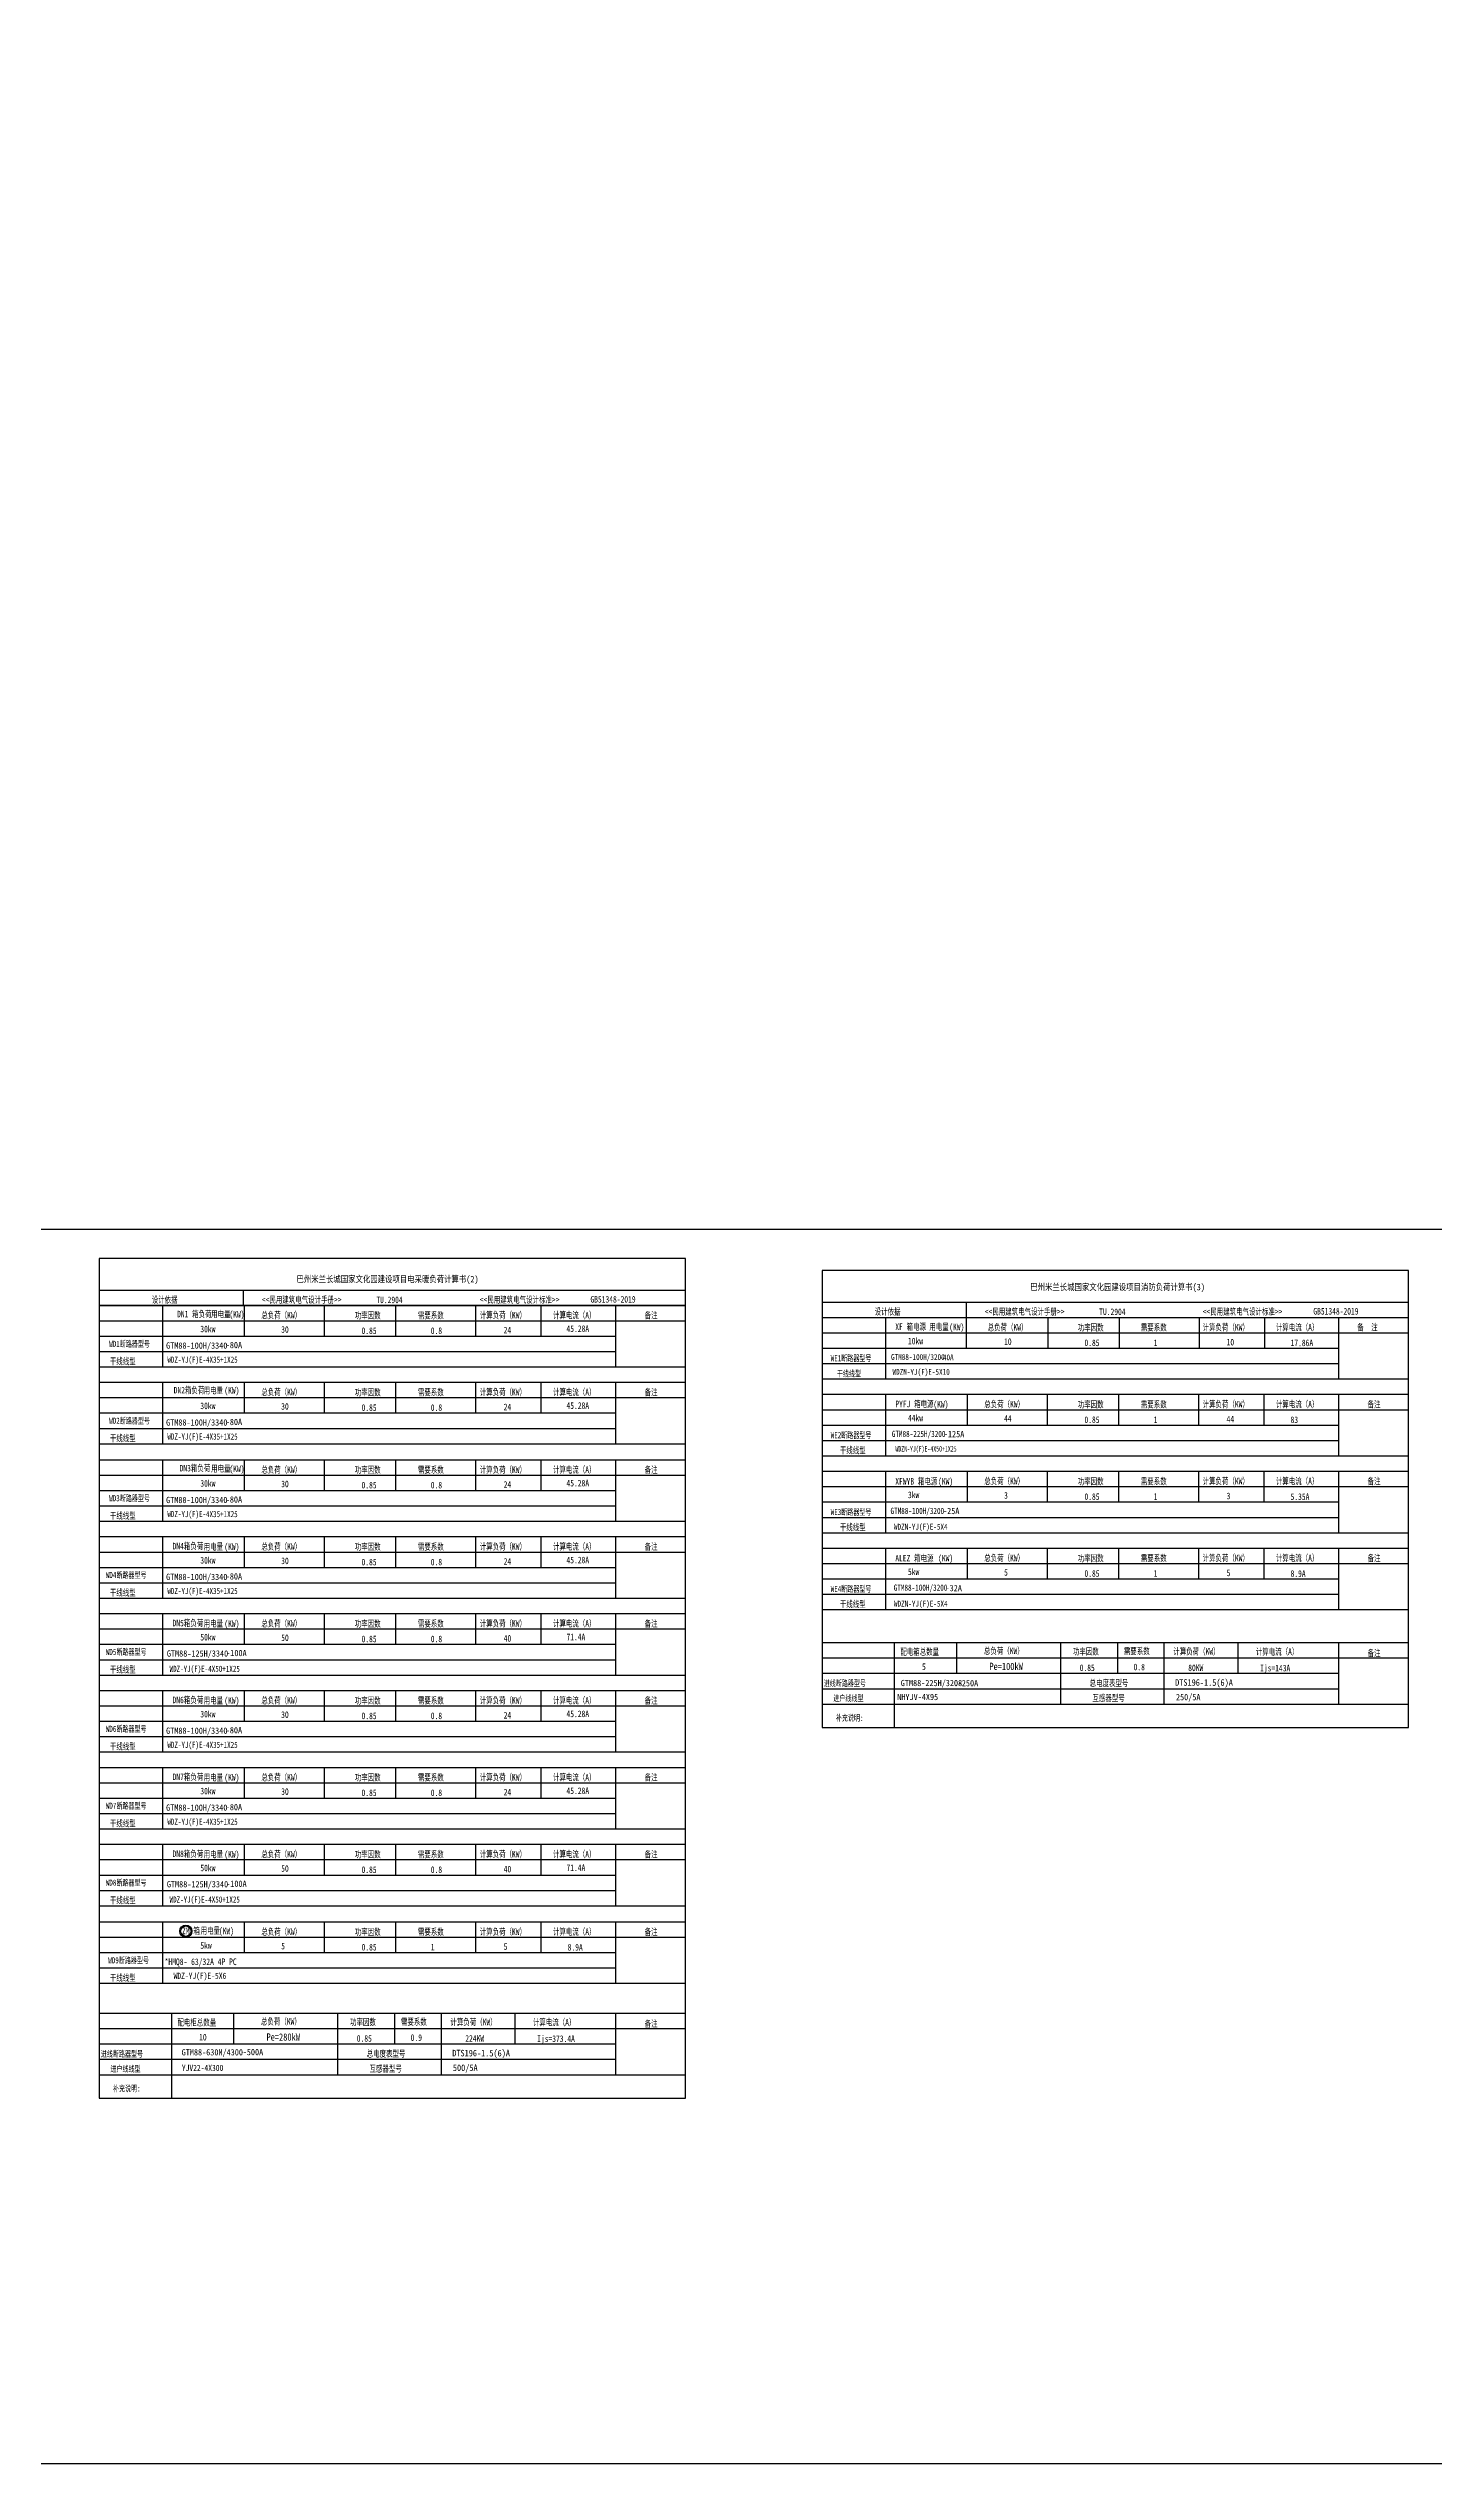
# Model space of a CAD drawing. Extents: x 815029915 to 815825525, y 579155098 to 579748855.
# Drawn here: x 815706446 to 815769560, y 579155098 to 579265019 of the extents above; entities that cross this region are included whole.
import ezdxf
from ezdxf.enums import TextEntityAlignment as Align

# ---------------------------------------------------------------- set-up
doc = ezdxf.new("R2010")
doc.units = 0
doc.header["$LTSCALE"] = 100
doc.header["$MEASUREMENT"] = 0
for name, color, linetype in [('ABDE_SYS', 3, 'Continuous'), ('PUB_TITLE', 4, 'Continuous'), ('zm', 1, 'Continuous')]:
    doc.layers.add(name, color=color, linetype=linetype)
doc.styles.add('-华文细黑', font='', dxfattribs={"width": 0.8})
doc.styles.add('-宋体', font='', dxfattribs={"width": 0.8})
doc.styles.add('-黑体', font='', dxfattribs={"width": 0.8})
doc.styles.get('-华文细黑').set_extended_font_data('STXihei')
doc.styles.get('-宋体').set_extended_font_data('SimSun')
doc.styles.get('-黑体').set_extended_font_data('SimHei')

msp = doc.modelspace()

# ---------------------------------------------------------------- linework, layer by layer
at = {"color": 7}
for p, q in [((815735460.3, 579209940.6), (815708760.3, 579209940.6)), ((815708760.3, 579209940.6), (815708760.3, 579171733.3)), ((815735460.3, 579171733.3), (815735460.3, 579209940.6)), ((815768369.4, 579209397.6), (815741669.4, 579209397.6)), ((815741669.4, 579209397.6), (815741669.4, 579188599.4)), ((815768369.4, 579188599.4), (815768369.4, 579209397.6)), ((815741669.4, 579192466.3), (815768369.4, 579192466.3)), ((815744957, 579192442.8), (815744957, 579188599.4)), ((815747788.1, 579192442.8), (815747788.1, 579191042.8)), ((815752523.9, 579192442.8), (815752523.9, 579189666.3)), ((815755115.5, 579192442.8), (815755115.5, 579191042.8)), ((815757232.7, 579192442.8), (815757232.7, 579189666.3)), ((815760590.4, 579192442.8), (815760590.4, 579191042.8)), ((815765172.9, 579192442.8), (815765172.9, 579189642.8)), ((815741669.4, 579191766.3), (815768369.4, 579191766.3)), ((815741669.4, 579191066.3), (815765172.9, 579191066.3)), ((815741669.4, 579190366.3), (815765172.9, 579190366.3)), ((815741669.4, 579189666.3), (815768369.4, 579189666.3)), ((815741669.4, 579188599.4), (815768369.4, 579188599.4)), ((815708760.3, 579175600.2), (815735460.3, 579175600.2)), ((815708760.3, 579174900.2), (815735460.3, 579174900.2)), ((815712047.9, 579175576.7), (815712047.9, 579171733.3)), ((815714879, 579175576.7), (815714879, 579174176.7)), ((815719614.9, 579175576.7), (815719614.9, 579172800.2)), ((815722206.4, 579175576.7), (815722206.4, 579174176.7)), ((815724323.6, 579175576.7), (815724323.6, 579172800.2)), ((815727681.3, 579175576.7), (815727681.3, 579174176.7)), ((815732263.8, 579175576.7), (815732263.8, 579172776.7)), ((815708760.3, 579174200.2), (815732263.8, 579174200.2)), ((815708760.3, 579173500.2), (815732263.8, 579173500.2)), ((815708760.3, 579172800.2), (815735460.3, 579172800.2)), ((815708760.3, 579171733.3), (815735460.3, 579171733.3))]:
    msp.add_line(p, q, dxfattribs=at)
at = {"layer": 'zm'}
for p, q in [((815708760.3, 579208507.5), (815735460.3, 579208507.5)), ((815708760.3, 579207814.9), (815735460.3, 579207814.9)), ((815708760.3, 579207807.5), (815735460.3, 579207807.5)), ((815711644.7, 579207814.9), (815711644.7, 579205014.9)), ((815715314.5, 579208507.5), (815715314.5, 579207807.5)), ((815715361.7, 579207814.9), (815715361.7, 579206414.9)), ((815719009.3, 579207803.3), (815719009.3, 579206403.3)), ((815722255, 579207789.6), (815722255, 579206403.3)), ((815725894, 579207803.3), (815725894, 579206403.3)), ((815728868.4, 579207803.3), (815728868.4, 579206403.3)), ((815732263.8, 579207814.9), (815732263.8, 579205014.9)), ((815741669.4, 579207964.4), (815768369.4, 579207964.4)), ((815748223.6, 579207964.4), (815748223.6, 579205864.4)), ((815708760.3, 579207114.9), (815735460.3, 579207114.9)), ((815741669.4, 579207264.4), (815768369.4, 579207264.4)), ((815741669.4, 579206564.4), (815768369.4, 579206564.4)), ((815744553.7, 579207264.4), (815744553.7, 579204464.4)), ((815751950.7, 579207264.4), (815751950.7, 579205864.4)), ((815755196.4, 579207250.7), (815755196.4, 579205864.4)), ((815758835.4, 579207264.4), (815758835.4, 579205864.4)), ((815761809.7, 579207264.4), (815761809.7, 579205864.4)), ((815765172.9, 579207264.4), (815765172.9, 579204464.4)), ((815708760.3, 579206414.9), (815732263.8, 579206414.9)), ((815708760.3, 579206414.9), (815732263.8, 579206414.9)), ((815708760.3, 579205714.9), (815732263.8, 579205714.9)), ((815741669.4, 579205864.4), (815765172.9, 579205864.4)), ((815708760.3, 579205014.9), (815735460.3, 579205014.9)), ((815708760.3, 579204314.9), (815735460.3, 579204314.9)), ((815711644.7, 579204314.9), (815711644.7, 579201514.9)), ((815715361.7, 579204314.9), (815715361.7, 579202914.9)), ((815732263.8, 579204314.9), (815732263.8, 579201514.9)), ((815741669.4, 579205164.4), (815765172.9, 579205164.4)), ((815741669.4, 579204464.4), (815768369.4, 579204464.4)), ((815708760.3, 579203614.9), (815735460.3, 579203614.9)), ((815719009.3, 579204303.3), (815719009.3, 579202903.3)), ((815722255, 579204289.6), (815722255, 579202903.3)), ((815725894, 579204303.3), (815725894, 579202903.3)), ((815728868.4, 579204303.3), (815728868.4, 579202903.3)), ((815741669.4, 579203764.4), (815768369.4, 579203764.4)), ((815744553.7, 579203764.4), (815744553.7, 579200964.4)), ((815748270.8, 579203764.4), (815748270.8, 579202364.4)), ((815751918.4, 579203752.8), (815751918.4, 579202352.8)), ((815755164.1, 579203739.1), (815755164.1, 579202352.8)), ((815758803.1, 579203752.8), (815758803.1, 579202352.8)), ((815761777.4, 579203752.8), (815761777.4, 579202352.8)), ((815765172.9, 579203764.4), (815765172.9, 579200964.4)), ((815708760.3, 579202914.9), (815732263.8, 579202914.9)), ((815708760.3, 579202914.9), (815732263.8, 579202914.9)), ((815708760.3, 579202214.9), (815732263.8, 579202214.9)), ((815741669.4, 579203064.4), (815768369.4, 579203064.4)), ((815741669.4, 579202364.4), (815765172.9, 579202364.4)), ((815741669.4, 579202364.4), (815765172.9, 579202364.4)), ((815708760.3, 579201514.9), (815735460.3, 579201514.9)), ((815741669.4, 579201664.4), (815765172.9, 579201664.4)), ((815708760.3, 579200786.9), (815735460.3, 579200786.9)), ((815708760.3, 579200086.9), (815735460.3, 579200086.9)), ((815711644.7, 579200786.9), (815711644.7, 579197986.9)), ((815715361.7, 579200786.9), (815715361.7, 579199386.9)), ((815719009.3, 579200775.3), (815719009.3, 579199375.3)), ((815722255, 579200761.5), (815722255, 579199375.3)), ((815725894, 579200775.3), (815725894, 579199375.3)), ((815728868.4, 579200775.3), (815728868.4, 579199375.3)), ((815732263.8, 579200786.9), (815732263.8, 579197986.9)), ((815741669.4, 579200964.4), (815768369.4, 579200964.4)), ((815741669.4, 579200264.4), (815768369.4, 579200264.4)), ((815744553.7, 579200264.4), (815744553.7, 579197464.4)), ((815748270.8, 579200264.4), (815748270.8, 579198864.4)), ((815751918.4, 579200252.8), (815751918.4, 579198852.8)), ((815755164.1, 579200239.1), (815755164.1, 579198852.8)), ((815758803.1, 579200252.8), (815758803.1, 579198852.8)), ((815761777.4, 579200252.8), (815761777.4, 579198852.8)), ((815765172.9, 579200264.4), (815765172.9, 579197464.4)), ((815708760.3, 579199386.9), (815732263.8, 579199386.9)), ((815708760.3, 579199386.9), (815732263.8, 579199386.9)), ((815741669.4, 579199564.4), (815768369.4, 579199564.4)), ((815741669.4, 579198864.4), (815765172.9, 579198864.4)), ((815741669.4, 579198864.4), (815765172.9, 579198864.4)), ((815708760.3, 579198686.9), (815732263.8, 579198686.9)), ((815708760.3, 579197986.9), (815735460.3, 579197986.9)), ((815741669.4, 579198164.4), (815765172.9, 579198164.4)), ((815708760.3, 579197286.9), (815735460.3, 579197286.9)), ((815711644.7, 579197286.9), (815711644.7, 579194486.9)), ((815715361.7, 579197286.9), (815715361.7, 579195886.9)), ((815719009.3, 579197275.3), (815719009.3, 579195875.3)), ((815722255, 579197261.5), (815722255, 579195875.3)), ((815725894, 579197275.3), (815725894, 579195875.3)), ((815728868.4, 579197275.3), (815728868.4, 579195875.3)), ((815732263.8, 579197286.9), (815732263.8, 579194486.9)), ((815741669.4, 579197464.4), (815768369.4, 579197464.4)), ((815741669.4, 579196764.4), (815768369.4, 579196764.4)), ((815744553.7, 579196764.4), (815744553.7, 579193964.4)), ((815748270.8, 579196764.4), (815748270.8, 579195364.4)), ((815751918.4, 579196752.8), (815751918.4, 579195352.8)), ((815755164.1, 579196739.1), (815755164.1, 579195352.8)), ((815758803.1, 579196752.8), (815758803.1, 579195352.8)), ((815761777.4, 579196752.8), (815761777.4, 579195352.8)), ((815765172.9, 579196764.4), (815765172.9, 579193964.4)), ((815708760.3, 579196586.9), (815735460.3, 579196586.9)), ((815708760.3, 579195886.9), (815732263.8, 579195886.9)), ((815708760.3, 579195886.9), (815732263.8, 579195886.9)), ((815741669.4, 579196064.4), (815768369.4, 579196064.4)), ((815708760.3, 579195186.9), (815732263.8, 579195186.9)), ((815708760.3, 579194486.9), (815735460.3, 579194486.9)), ((815741669.4, 579195364.4), (815765172.9, 579195364.4)), ((815741669.4, 579195364.4), (815765172.9, 579195364.4)), ((815741669.4, 579194664.4), (815765172.9, 579194664.4)), ((815708760.3, 579193786.9), (815735460.3, 579193786.9)), ((815711644.7, 579193786.9), (815711644.7, 579190986.9)), ((815715361.7, 579193786.9), (815715361.7, 579192386.9)), ((815719009.3, 579193775.3), (815719009.3, 579192375.3)), ((815722255, 579193761.5), (815722255, 579192375.3)), ((815725894, 579193775.3), (815725894, 579192375.3)), ((815728868.4, 579193775.3), (815728868.4, 579192375.3)), ((815732263.8, 579193786.9), (815732263.8, 579190986.9)), ((815741669.4, 579193964.4), (815768369.4, 579193964.4)), ((815708760.3, 579193086.9), (815735460.3, 579193086.9)), ((815708760.3, 579192386.9), (815732263.8, 579192386.9)), ((815708760.3, 579192386.9), (815732263.8, 579192386.9)), ((815708760.3, 579191686.9), (815732263.8, 579191686.9)), ((815708760.3, 579190986.9), (815735460.3, 579190986.9)), ((815708760.3, 579190286.9), (815735460.3, 579190286.9)), ((815711644.7, 579190286.9), (815711644.7, 579187486.9)), ((815715361.7, 579190286.9), (815715361.7, 579188886.9)), ((815719009.3, 579190275.3), (815719009.3, 579188875.3)), ((815722255, 579190261.5), (815722255, 579188875.3)), ((815725894, 579190275.3), (815725894, 579188875.3)), ((815728868.4, 579190275.3), (815728868.4, 579188875.3)), ((815732263.8, 579190286.9), (815732263.8, 579187486.9)), ((815708760.3, 579189586.9), (815735460.3, 579189586.9)), ((815708760.3, 579188886.9), (815732263.8, 579188886.9)), ((815708760.3, 579188886.9), (815732263.8, 579188886.9)), ((815708760.3, 579188186.9), (815732263.8, 579188186.9)), ((815708760.3, 579187486.9), (815735460.3, 579187486.9)), ((815708760.3, 579186786.9), (815735460.3, 579186786.9)), ((815711644.7, 579186786.9), (815711644.7, 579183986.9)), ((815715361.7, 579186786.9), (815715361.7, 579185386.9)), ((815719009.3, 579186775.3), (815719009.3, 579185375.3)), ((815722255, 579186761.5), (815722255, 579185375.3)), ((815725894, 579186775.3), (815725894, 579185375.3)), ((815728868.4, 579186775.3), (815728868.4, 579185375.3)), ((815732263.8, 579186786.9), (815732263.8, 579183986.9)), ((815708760.3, 579186086.9), (815735460.3, 579186086.9)), ((815708760.3, 579185386.9), (815732263.8, 579185386.9)), ((815708760.3, 579185386.9), (815732263.8, 579185386.9)), ((815708760.3, 579184686.9), (815732263.8, 579184686.9)), ((815708760.3, 579183986.9), (815735460.3, 579183986.9)), ((815708760.3, 579183286.9), (815735460.3, 579183286.9)), ((815708760.3, 579182586.9), (815735460.3, 579182586.9)), ((815711644.7, 579183286.9), (815711644.7, 579180486.9)), ((815715361.7, 579183286.9), (815715361.7, 579181886.9)), ((815719009.3, 579183275.3), (815719009.3, 579181875.3)), ((815722255, 579183261.5), (815722255, 579181875.3)), ((815725894, 579183275.3), (815725894, 579181875.3)), ((815728868.4, 579183275.3), (815728868.4, 579181875.3)), ((815732263.8, 579183286.9), (815732263.8, 579180486.9)), ((815708760.3, 579181886.9), (815732263.8, 579181886.9)), ((815708760.3, 579181886.9), (815732263.8, 579181886.9)), ((815708760.3, 579181186.9), (815732263.8, 579181186.9)), ((815708760.3, 579180486.9), (815735460.3, 579180486.9)), ((815708760.3, 579179758.8), (815735460.3, 579179758.8)), ((815708760.3, 579179058.8), (815735460.3, 579179058.8)), ((815711644.7, 579179758.8), (815711644.7, 579176958.8)), ((815715361.7, 579179758.8), (815715361.7, 579178358.8)), ((815719009.3, 579179747.2), (815719009.3, 579178347.2)), ((815722255, 579179733.5), (815722255, 579178347.2)), ((815725894, 579179747.2), (815725894, 579178347.2)), ((815728868.4, 579179747.2), (815728868.4, 579178347.2)), ((815732263.8, 579179758.8), (815732263.8, 579176958.8)), ((815708760.3, 579178358.8), (815732263.8, 579178358.8)), ((815708760.3, 579178358.8), (815732263.8, 579178358.8)), ((815708760.3, 579177658.8), (815732263.8, 579177658.8)), ((815708760.3, 579176958.8), (815735460.3, 579176958.8))]:
    msp.add_line(p, q, dxfattribs=at)
at = {"layer": 'zm', "color": 1}
msp.add_lwpolyline([(815029915, 579748855.2), (815825407.5, 579748855.2), (815825407.5, 579155097.6), (815029915, 579155097.6)], close=True, dxfattribs=at)
at = {"layer": 'zm'}
msp.add_lwpolyline([(815657024.4, 579155097.6), (815657024.4, 579211283.6), (815825525.2, 579211283.6)], dxfattribs=at)
at = {"layer": 'zm', "color": 1, "ltscale": 10}
for centre, radius in [((815712705, 579179332.1), 278.1), ((815712706.3, 579179331.6), 237.5)]:
    msp.add_circle(centre, radius, dxfattribs=at)

# ---------------------------------------------------------------- texts
at = {"layer": 'ABDE_SYS', "linetype": 'Continuous', "style": '-宋体'}
for s, height, width, p in [('  WDZ-YJ(F)E-4X35+1X25', 280, 0.7, (815711548.2, 579205201.4, 1681.3)), ('GTM88-100H/3200 ', 266, 0.75, (815744810.1, 579205327.9)), ('-40A', 266, 0.75, (815747008.2, 579205314.9)), ('  WDZN-YJ(F)E-5X10', 266, 0.75, (815744552.5, 579204651.5, 1597.3)), ('  WDZ-YJ(F)E-4X35+1X25', 280, 0.7, (815711548.2, 579201701.4, 1681.3)), ('  WDZN-YJ(F)E-4X50+1X25', 250, 0.65, (815744745, 579201158.9, 3194.5)), ('  WDZ-YJ(F)E-4X35+1X25', 280, 0.7, (815711548.2, 579198173.4, 1681.3)), ('  WDZN-YJ(F)E-5X4', 266, 0.75, (815744618.3, 579197604.4, 1597.3)), ('  WDZ-YJ(F)E-4X35+1X25', 280, 0.7, (815711548.2, 579194673.4, 1681.3)), ('  WDZN-YJ(F)E-5X4', 266, 0.75, (815744618.3, 579194104.4, 1597.3)), ('  WDZ-YJ(F)E-4X50+1X25', 280, 0.7, (815711647.7, 579191133.6, 1681.3)), ('Pe=100kW', 332.6, 0.8, (815749288.7, 579191215.5)), ('  WDZ-YJ(F)E-4X35+1X25', 280, 0.7, (815711548.2, 579187673.4, 1681.3)), ('  WDZ-YJ(F)E-4X35+1X25', 280, 0.7, (815711548.2, 579184173.4, 1681.3)), ('  WDZ-YJ(F)E-4X50+1X25', 280, 0.7, (815711647.7, 579180633.6, 1681.3)), ('  WDZ-YJ(F)E-5X6', 280, 0.75, (815711807, 579177160.9, 1681.3)), ('Pe=280kW', 332.6, 0.8, (815716379.6, 579174349.3)), ('YJV22-4X300', 280, 0.75, (815712528.9, 579172972.7, 1681.3))]:
    msp.add_text(s, height=height, dxfattribs=dict(at, width=width)).set_placement(p)
at = {"layer": 'PUB_TITLE', "style": '-宋体', "width": 0.8}
for s, p in [('巴州米兰长城国家文化园建设项目电采暖负荷计算书(2)', (815717745.2, 579208856.3)), ('巴州米兰长城国家文化园建设项目消防负荷计算书(3)', (815751146.6, 579208496.3))]:
    msp.add_text(s, height=300, dxfattribs=at).set_placement(p)
at = {"layer": 'zm', "style": '-宋体', "width": 0.7}
for s, height, p in [('设计依据', 300, (815711155.9, 579207920.8)), ('<<民用建筑电气设计手册>>', 300, (815716170, 579207920.8)), ('TU.2904', 300, (815721378.2, 579207913.2)), ('<<民用建筑电气设计标准>>', 300, (815726090.6, 579207920.8)), ('GB51348-2019', 300, (815731126.5, 579207937.2)), ('设计依据', 300, (815744065, 579207377.7)), ('<<民用建筑电气设计手册>>', 300, (815749079.1, 579207377.7)), ('TU.2904', 300, (815754287.3, 579207370.2)), ('<<民用建筑电气设计标准>>', 300, (815758999.7, 579207377.7)), ('GB51348-2019', 300, (815764035.6, 579207394.2)), ('DN1 箱负荷', 300, (815712309.4, 579207265.3)), ('30kw', 300, (815713368.3, 579206588.7)), ('用电量', 300, (815713858.8, 579207263)), ('(KW)', 300, (815714692.2, 579207251.4)), ('总负荷（KW）', 300, (815716144.1, 579207214.4)), ('30', 300, (815717048.8, 579206563.8)), ('功率因数', 300, (815720399.2, 579207203.5)), ('0.85', 300, (815720706.5, 579206509.2)), ('需要系数', 300, (815723273.3, 579207208.8)), ('0.8', 300, (815723858.7, 579206510.4)), ('计算负荷（KW）', 300, (815726084.2, 579207214.4)), ('24', 300, (815727177, 579206538.3)), ('计算电流（A）', 300, (815729420.7, 579207214.4)), ('45.28A', 300, (815730036.3, 579206600.7)), ('备注', 300, (815733593.9, 579207208.4)), ('XF 箱电源', 300, (815745004.6, 579206691)), ('用电量', 300, (815746554.2, 579206685.5)), ('(KW)', 300, (815747460.2, 579206675.8)), ('总负荷（KW）', 300, (815749209.3, 579206663.9)), ('功率因数', 300, (815753308.3, 579206653.1)), ('需要系数', 300, (815756182.4, 579206658.3)), ('计算负荷（KW）', 300, (815758993.3, 579206663.9)), ('计算电流（A）', 300, (815762329.8, 579206663.9)), ('备  注', 300, (815766032.9, 579206663.9)), ('WD1断路器型号', 280, (815709220.2, 579205922.3)), ('干线线型', 300, (815709249.9, 579205116.8)), ('WE1断路器型号', 280, (815742064.6, 579205266.7)), ('10kw', 300, (815745581.9, 579206038.2)), ('10', 300, (815749957.9, 579206013.3)), ('0.85', 300, (815753615.5, 579205958.7)), ('1', 300, (815756767.8, 579205959.9)), ('10', 300, (815760086.1, 579205987.8)), ('17.86A', 300, (815762998.5, 579205955.7)), ('干线线型', 280, (815742345.5, 579204566.3)), ('DN2箱负荷', 300, (815712154.6, 579203801.1)), ('30kw', 300, (815713368.3, 579203088.7)), ('用电量', 300, (815713516.2, 579203793.8)), ('(KW)', 300, (815714459.8, 579203790.8)), ('总负荷（KW）', 300, (815716144.1, 579203714.4)), ('30', 300, (815717048.8, 579203063.8)), ('功率因数', 300, (815720399.2, 579203703.5)), ('0.85', 300, (815720706.5, 579203009.2)), ('需要系数', 300, (815723273.3, 579203708.8)), ('0.8', 300, (815723858.7, 579203010.4)), ('计算负荷（KW）', 300, (815726084.2, 579203714.4)), ('24', 300, (815727177, 579203038.3)), ('计算电流（A）', 300, (815729420.7, 579203714.4)), ('45.28A', 300, (815730036.3, 579203100.7)), ('备注', 300, (815733593.9, 579203708.4)), ('PYFJ 箱电源', 300, (815745004.6, 579203175.6)), ('(KW)', 300, (815746737.8, 579203161.8)), ('总负荷（KW）', 300, (815749053.1, 579203163.9)), ('功率因数', 300, (815753308.3, 579203153.1)), ('需要系数', 300, (815756182.4, 579203158.3)), ('计算负荷（KW）', 300, (815758993.3, 579203163.9)), ('计算电流（A）', 300, (815762329.8, 579203163.9)), ('备注', 300, (815766503, 579203157.9)), ('WD2断路器型号', 280, (815709220.2, 579202422.3)), ('44kw', 300, (815745581.9, 579202538.2)), ('44', 300, (815749957.9, 579202513.3)), ('0.85', 300, (815753615.5, 579202458.7)), ('1', 300, (815756767.8, 579202459.9)), ('44', 300, (815760086.1, 579202487.8)), ('83', 300, (815762998.5, 579202455.7)), ('干线线型', 300, (815709249.9, 579201616.8)), ('WE2断路器型号', 280, (815742064.6, 579201766.7)), ('干线线型', 300, (815742482, 579201066.3)), ('DN3箱负荷', 300, (815712423.4, 579200253.9)), ('用电量', 300, (815713858.8, 579200235)), ('(KW)', 300, (815714692.2, 579200223.4)), ('总负荷（KW）', 300, (815716144.1, 579200186.3)), ('功率因数', 300, (815720399.2, 579200175.5)), ('需要系数', 300, (815723273.3, 579200180.7)), ('计算负荷（KW）', 300, (815726084.2, 579200186.3)), ('计算电流（A）', 300, (815729420.7, 579200186.3)), ('备注', 300, (815733593.9, 579200180.3)), ('XFWYB 箱电源', 300, (815745004.6, 579199655.6)), ('(KW)', 300, (815746953.1, 579199655.3)), ('总负荷（KW）', 300, (815749053.1, 579199663.9)), ('功率因数', 300, (815753308.3, 579199653.1)), ('需要系数', 300, (815756182.4, 579199658.3)), ('计算负荷（KW）', 300, (815758993.3, 579199663.9)), ('计算电流（A）', 300, (815762329.8, 579199663.9)), ('备注', 300, (815766503, 579199657.9)), ('WD3断路器型号', 280, (815709220.2, 579198894.2)), ('30kw', 300, (815713368.3, 579199560.7)), ('30', 300, (815717048.8, 579199535.8)), ('0.85', 300, (815720706.5, 579199481.2)), ('0.8', 300, (815723858.7, 579199482.4)), ('24', 300, (815727177, 579199510.2)), ('45.28A', 300, (815730036.3, 579199572.6)), ('3kw', 300, (815745581.9, 579199038.2)), ('3', 300, (815749957.9, 579199013.3)), ('0.85', 300, (815753615.5, 579198958.7)), ('1', 300, (815756767.8, 579198959.9)), ('3', 300, (815760086.1, 579198987.8)), ('5.35A', 300, (815762998.5, 579198955.7)), ('干线线型', 300, (815709249.9, 579198088.8)), ('WE3断路器型号', 280, (815742064.6, 579198266.7)), ('干线线型', 300, (815742482, 579197566.3)), ('DN4箱负荷', 300, (815712103.1, 579196705.6)), ('用电量', 300, (815713516.8, 579196680.7)), ('(KW)', 300, (815714459.8, 579196677.8)), ('总负荷（KW）', 300, (815716144.1, 579196686.3)), ('功率因数', 300, (815720399.2, 579196675.5)), ('需要系数', 300, (815723273.3, 579196680.7)), ('计算负荷（KW）', 300, (815726084.2, 579196686.3)), ('计算电流（A）', 300, (815729420.7, 579196686.3)), ('备注', 300, (815733593.9, 579196680.3)), ('WD4断路器型号', 280, (815709065.4, 579195400)), ('30kw', 300, (815713368.3, 579196060.7)), ('30', 300, (815717048.8, 579196035.8)), ('0.85', 300, (815720706.5, 579195981.2)), ('0.8', 300, (815723858.7, 579195982.4)), ('24', 300, (815727177, 579196010.2)), ('45.28A', 300, (815730036.3, 579196072.6)), ('ALEZ 箱电源', 300, (815745004.6, 579196155.6)), ('5kw', 300, (815745581.9, 579195538.2)), ('(KW)', 300, (815746953.1, 579196155.3)), ('总负荷（KW）', 300, (815749053.1, 579196163.9)), ('5', 300, (815749957.9, 579195513.3)), ('功率因数', 300, (815753308.3, 579196153.1)), ('0.85', 300, (815753615.5, 579195458.7)), ('需要系数', 300, (815756182.4, 579196158.3)), ('1', 300, (815756767.8, 579195459.9)), ('计算负荷（KW）', 300, (815758993.3, 579196163.9)), ('5', 300, (815760086.1, 579195487.8)), ('计算电流（A）', 300, (815762329.8, 579196163.9)), ('8.9A', 300, (815762998.5, 579195455.7)), ('备注', 300, (815766503, 579196157.9)), ('干线线型', 300, (815709249.9, 579194588.8)), ('WE4断路器型号', 280, (815742064.6, 579194766.7)), ('DN5箱负荷', 300, (815712103.1, 579193205.6)), ('用电量', 300, (815713516.8, 579193180.7)), ('(KW)', 300, (815714459.8, 579193177.8)), ('总负荷（KW）', 300, (815716144.1, 579193186.3)), ('功率因数', 300, (815720399.2, 579193175.5)), ('需要系数', 300, (815723273.3, 579193180.7)), ('计算负荷（KW）', 300, (815726084.2, 579193186.3)), ('计算电流（A）', 300, (815729420.7, 579193186.3)), ('备注', 300, (815733593.9, 579193180.3)), ('干线线型', 300, (815742482, 579194066.3)), ('50kw', 300, (815713368.3, 579192560.7)), ('50', 300, (815717048.8, 579192535.8)), ('0.85', 300, (815720706.5, 579192481.2)), ('0.8', 300, (815723858.7, 579192482.4)), ('40', 300, (815727177, 579192510.2)), ('71.4A', 300, (815730036.3, 579192572.6)), ('配电箱总数量', 300, (815745233.2, 579191895)), ('总负荷（KW）', 300, (815749037.2, 579191939.3)), ('功率因数', 300, (815753092, 579191910.2)), ('需要系数', 300, (815755410, 579191926)), ('计算负荷（KW）', 300, (815757659.4, 579191912.6)), ('计算电流（A）', 300, (815761415.9, 579191902.6)), ('WD5断路器型号', 280, (815709065.4, 579191900)), ('干线线型', 300, (815709249.9, 579191088.8)), ('5', 300, (815746222, 579191223.1)), ('0.85', 300, (815753399.2, 579191169.9)), ('0.8', 300, (815755852.3, 579191203.7)), ('80KW', 300, (815758339.1, 579191168.2)), ('Ijs=143A', 300, (815761611.8, 579191155)), ('备注', 300, (815766503, 579191836.2)), ('DN6箱负荷', 300, (815712103.1, 579189705.6)), ('总负荷（KW）', 300, (815716144.1, 579189686.3)), ('需要系数', 300, (815723273.3, 579189680.7)), ('计算负荷（KW）', 300, (815726084.2, 579189686.3)), ('计算电流（A）', 300, (815729420.7, 579189686.3)), ('备注', 300, (815733593.9, 579189680.3)), ('进线断路器型号', 280, (815741745.9, 579190474)), ('进户线线型', 280, (815742184.4, 579189792.5)), ('总电度表型号', 300, (815753849, 579190474)), ('互感器型号', 300, (815753979.3, 579189792.5)), ('30kw', 300, (815713368.3, 579189060.7)), ('用电量', 300, (815713516.8, 579189680.7)), ('(KW)', 300, (815714459.8, 579189677.8)), ('30', 300, (815717048.8, 579189035.8)), ('功率因数', 300, (815720399.2, 579189675.5)), ('0.85', 300, (815720706.5, 579188981.2)), ('0.8', 300, (815723858.7, 579188982.4)), ('24', 300, (815727177, 579189010.2)), ('45.28A', 300, (815730036.3, 579189072.6)), ('补充说明:', 280, (815742300.3, 579188899.9)), ('WD6断路器型号', 280, (815709065.4, 579188400)), ('干线线型', 300, (815709249.9, 579187588.8)), ('DN7箱负荷', 300, (815712103.1, 579186205.6)), ('30kw', 300, (815713368.3, 579185560.7)), ('用电量', 300, (815713516.8, 579186180.7)), ('(KW)', 300, (815714459.8, 579186177.8)), ('总负荷（KW）', 300, (815716144.1, 579186186.3)), ('30', 300, (815717048.8, 579185535.8)), ('功率因数', 300, (815720399.2, 579186175.5)), ('0.85', 300, (815720706.5, 579185481.2)), ('需要系数', 300, (815723273.3, 579186180.7)), ('0.8', 300, (815723858.7, 579185482.4)), ('计算负荷（KW）', 300, (815726084.2, 579186186.3)), ('24', 300, (815727177, 579185510.2)), ('计算电流（A）', 300, (815729420.7, 579186186.3)), ('45.28A', 300, (815730036.3, 579185572.6)), ('备注', 300, (815733593.9, 579186180.3)), ('WD7断路器型号', 280, (815709065.4, 579184900)), ('干线线型', 300, (815709249.9, 579184088.8)), ('DN8箱负荷', 300, (815712103.1, 579182705.6)), ('50kw', 300, (815713368.3, 579182060.7)), ('用电量', 300, (815713516.8, 579182680.7)), ('(KW)', 300, (815714459.8, 579182677.8)), ('总负荷（KW）', 300, (815716144.1, 579182686.3)), ('50', 300, (815717048.8, 579182035.8)), ('功率因数', 300, (815720399.2, 579182675.5)), ('需要系数', 300, (815723273.3, 579182680.7)), ('计算负荷（KW）', 300, (815726084.2, 579182686.3)), ('计算电流（A）', 300, (815729420.7, 579182686.3)), ('71.4A', 300, (815730036.3, 579182072.6)), ('备注', 300, (815733593.9, 579182680.3)), ('WD8断路器型号', 280, (815709065.4, 579181400)), ('0.85', 300, (815720706.5, 579181981.2)), ('0.8', 300, (815723858.7, 579181982.4)), ('40', 300, (815727177, 579182010.2)), ('干线线型', 300, (815709249.9, 579180588.8)), ('ZM 箱', 300, (815712536.3, 579179195.5)), ('用电量', 300, (815713379, 579179207)), ('(KW)', 300, (815714212.4, 579179195.4)), ('总负荷（KW）', 300, (815716144.1, 579179158.3)), ('功率因数', 300, (815720399.2, 579179147.5)), ('需要系数', 300, (815723273.3, 579179152.7)), ('计算负荷（KW）', 300, (815726084.2, 579179158.3)), ('计算电流（A）', 300, (815729420.7, 579179158.3)), ('备注', 300, (815733593.9, 579179152.3)), ('WD9断路器型号', 280, (815709175.9, 579177866.2)), ('5kw', 300, (815713368.3, 579178532.6)), ('5', 300, (815717048.8, 579178507.7)), ('0.85', 300, (815720706.5, 579178453.1)), ('1', 300, (815723858.7, 579178454.3)), ('5', 300, (815727177, 579178482.2)), ('8.9A', 300, (815730089.4, 579178450.1)), ('干线线型', 300, (815709249.9, 579177060.7)), ('配电柜总数量', 300, (815712324.1, 579175028.9)), ('10', 300, (815713312.9, 579174357)), ('总负荷（KW）', 300, (815716128.2, 579175073.2)), ('功率因数', 300, (815720182.9, 579175044.1)), ('需要系数', 300, (815722501, 579175059.9)), ('计算负荷（KW）', 300, (815724750.3, 579175046.5)), ('计算电流（A）', 300, (815728506.9, 579175036.5)), ('备注', 300, (815733593.9, 579174970.1)), ('进线断路器型号', 280, (815708836.8, 579173607.9)), ('0.85', 300, (815720490.2, 579174303.8)), ('总电度表型号', 300, (815720939.9, 579173607.9)), ('0.9', 300, (815722943.3, 579174337.6)), ('224KW', 300, (815725430.1, 579174302.1)), ('Ijs=373.4A', 300, (815728702.7, 579174288.9)), ('进户线线型', 280, (815709275.4, 579172926.4)), ('互感器型号', 300, (815721070.2, 579172926.4)), ('补充说明:', 280, (815709391.2, 579172033.8))]:
    msp.add_text(s, height=height, dxfattribs=at).set_placement(p)
at = {"layer": 'zm', "color": 1}
for s, height, style, width, p in [('GTM88-100H/3340 ', 285, '-华文细黑', 0.8, (815711808.3, 579205840.8)), ('-80A', 285, '-华文细黑', 0.8, (815714524.2, 579205863.1)), ('GTM88-100H/3340 ', 285, '-华文细黑', 0.8, (815711808.3, 579202340.8)), ('-80A', 285, '-华文细黑', 0.8, (815714524.2, 579202363.1)), ('GTM88-225H/3200 ', 285, '-华文细黑', 0.7, (815744845.7, 579201818.9, 1597.3)), ('-125A', 285, '-黑体', 0.8, (815747215.7, 579201812.1, 1597.3)), ('GTM88-100H/3340 ', 285, '-华文细黑', 0.8, (815711808.3, 579198812.8)), ('-80A', 285, '-华文细黑', 0.8, (815714524.2, 579198835.1)), ('GTM88-100H/3200 ', 285, '-华文细黑', 0.7, (815744785.8, 579198316.3)), ('-25A', 285, '-黑体', 0.8, (815747177.8, 579198313.1)), ('GTM88-100H/3340 ', 285, '-华文细黑', 0.8, (815711808.3, 579195312.8)), ('-80A', 285, '-华文细黑', 0.8, (815714524.2, 579195335.1)), ('GTM88-100H/3200 ', 285, '-华文细黑', 0.7, (815744933.3, 579194823.4)), ('-32A', 285, '-黑体', 0.8, (815747292.9, 579194801.4)), ('GTM88-125H/3340 ', 285, '-华文细黑', 0.8, (815711843, 579191826.6)), ('-100A', 285, '-华文细黑', 0.8, (815714545, 579191849.5)), ('GTM88-225H/3208 ', 285, '-黑体', 0.8, (815745255.3, 579190483.2)), ('-250A', 285, '-黑体', 0.8, (815747847.3, 579190476.1)), ('DTS196-1.5(6)A', 300, '-华文细黑', 0.8, (815757743.8, 579190497.9)), ('250/5A', 285, '-华文细黑', 0.8, (815757781.2, 579189841.4)), ('GTM88-100H/3340 ', 285, '-华文细黑', 0.8, (815711808.3, 579188312.8)), ('-80A', 285, '-华文细黑', 0.8, (815714524.2, 579188335.1)), ('GTM88-100H/3340 ', 285, '-华文细黑', 0.8, (815711808.3, 579184812.8)), ('-80A', 285, '-华文细黑', 0.8, (815714524.2, 579184835.1)), ('GTM88-125H/3340 ', 285, '-华文细黑', 0.8, (815711843, 579181326.6)), ('-100A', 285, '-华文细黑', 0.8, (815714545, 579181349.5)), ('GTM88-630M/4300', 285, '-华文细黑', 0.8, (815712517.1, 579173678.1)), ('-500A', 285, '-华文细黑', 0.8, (815715298.6, 579173687.5)), ('DTS196-1.5(6)A', 300, '-华文细黑', 0.8, (815724834.7, 579173631.8)), ('500/5A', 300, '-华文细黑', 0.8, (815724864.5, 579172966.7))]:
    msp.add_text(s, height=height, dxfattribs=dict(at, style=style, width=width)).set_placement(p)
at = {"layer": 'zm', "color": 1, "style": '-华文细黑', "width": 0.8}
msp.add_text('NHYJV-4X95', height=285, dxfattribs=at).set_placement((815746024.4, 579189987.9, -746868.8), align=Align.MIDDLE)
at = {"layer": 'zm', "style": '-宋体', "width": 0.7}
msp.add_text('*HMQ8- 63/32A 4P PC ', height=302.36, dxfattribs=at).set_placement((815713466.9, 579177789.4, -18355.6), align=Align.CENTER)

doc.saveas('drawing.dxf')
